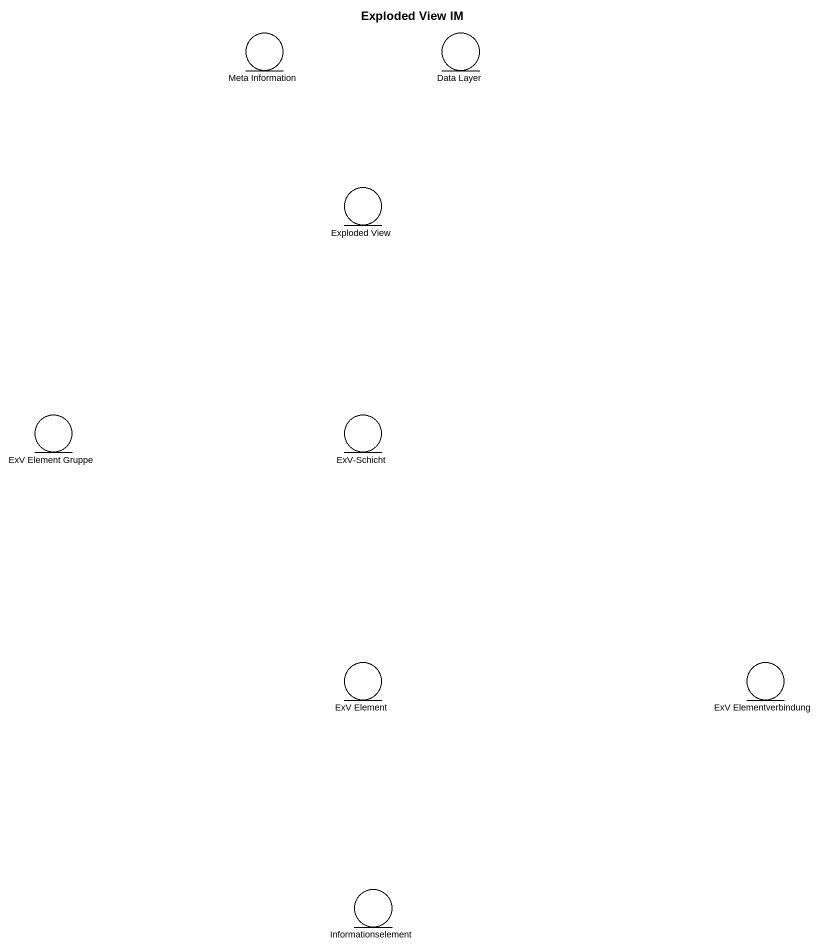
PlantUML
@startuml
title Exploded View IM
entity "Meta Information" as Meta_Information
entity "Data Layer" as Data_Layer
entity "Exploded View" as Exploded_View
entity "ExV Element Gruppe" as ExV_Element_Gruppe
entity "ExV-Schicht" as ExV_Schicht
entity "ExV Element" as ExV_Element
entity "ExV Elementverbindung" as ExV_Elementverbindung
entity Informationselement
@enduml
